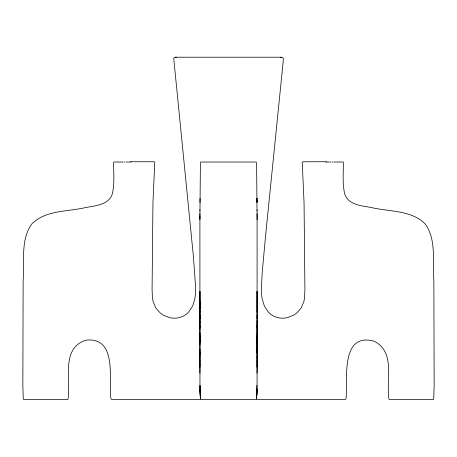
<?xml version="1.0" encoding="UTF-8"?>
<svg xmlns="http://www.w3.org/2000/svg" width="457" height="457" viewBox="0 0 457 457"><rect width="100%" height="100%" fill="white"/><g stroke="black" fill="none" stroke-linecap="round" stroke-linejoin="round"><path stroke-width="0.69" d="M199.909 219.617L200.395 162.635M199.915 342.55L199.92 335.541L199.92 344.761M257.091 219.617L256.606 162.635M257.062 367.085L257.08 355.477M199.92 359.145L199.938 352.398M257.085 333.736L257.08 344.761M257.091 320.483L257.091 333.576M257.068 312.205L257.08 291.298L257.062 373.175M257.08 318.598L257.091 315.062M257.062 385.628L257.08 359.939M199.92 354.101L199.938 349.245M199.909 333.576L199.915 332.439M343.333 162.595C343.481 173.197 342.184 184.074 344.869 194.448C348.828 205.439 362.664 205.736 372.255 207.752C389.901 211.757 411.357 210.169 425.079 223.821C436.823 239.925 432.293 261.712 433.864 280.358L434.15 385.594L433.733 398.927M199.903 217.983L199.909 216.721M257.08 327.326L257.085 325.721M199.903 210.837L199.915 209.889M256.96 385.685L256.931 394.997M256.988 385.628L256.611 398.418M199.977 202.462L200.029 198.304M256.606 397.801L256.931 389.038L256.594 398.333M256.931 389.038L256.611 397.75M346.04 398.675C347.8 379.19 340.265 332.033 374.123 341.196C395.779 352.01 385.959 379.887 388.907 398.927M68.093 398.927C70.944 379.413 60.718 347.846 86.253 340.099C117.78 337.209 108.378 379.459 110.96 398.675M256.594 398.927L256.783 397.55M280.552 57.336L282.226 57.336L283.283 58.245L283.14 62.009L265.797 233.538L262.289 271.407L261.484 286.013L261.667 295.176L262.169 298.992L264.306 305.864L268.082 311.771L270.561 314.136L273.429 315.987L276.588 317.307L279.952 318.061L283.431 318.221L286.933 317.769L293.571 315.239L296.484 313.268L301.049 308.155L303.831 301.763L304.511 298.175L304.922 289.847L304.054 202.657L302.226 162.104L303.134 161.761L326.389 161.744M281.392 57.211L175.608 57.211L174.42 57.491L173.717 58.245L193.42 256.645L195.516 286.013L195.333 295.176L194.831 298.992L192.694 305.864L188.918 311.771L186.439 314.136L183.571 315.987L180.412 317.307L177.048 318.061L173.569 318.221L170.067 317.769L163.429 315.239L160.516 313.268L155.951 308.155L153.169 301.763L152.489 298.175L152.078 289.847L152.946 202.657L154.774 162.104L153.866 161.761L130.611 161.744M325.841 162.041L330.834 162.029M333.839 162.029L343.287 162.007M113.713 162.007L123.162 162.029M124.093 162.029L124.961 162.029M200.589 162.029L256.411 162.029M332.039 162.029L332.907 162.029M23.461 399.504L67.899 399.504M111.16 399.504L345.84 399.504M389.101 399.504L433.539 399.504M131.159 162.041L126.166 162.029M175.608 57.211L176.448 57.336M200.406 398.927L199.977 390.889L199.92 359.939M23.267 398.927L22.85 385.594L23.136 280.358C24.707 261.712 20.177 239.925 31.921 223.821C45.643 210.169 67.099 211.757 84.745 207.752C94.336 205.736 108.172 205.439 112.131 194.448C114.844 184.08 113.473 173.186 113.667 162.595M200.389 398.418L200.012 385.628M200.389 397.75L200.04 385.685M200.395 397.801L200.069 389.038L200.406 398.333M256.971 198.664L257.023 202.462L256.971 198.304M257.085 209.889L257.097 210.837M199.915 325.721L199.92 327.326M199.938 373.175L199.92 291.298L199.938 309.155M257.062 346.509L257.08 359.139M199.909 315.062L199.92 318.598M257.08 335.541L257.085 352.461M199.915 300.969L199.932 312.205M199.909 321.608L199.915 329.383M199.915 333.736L199.92 339.328M199.938 367.085L199.903 213.745M257.097 213.745L257.08 354.101M199.903 311.291L199.903 322.676"/></g></svg>
